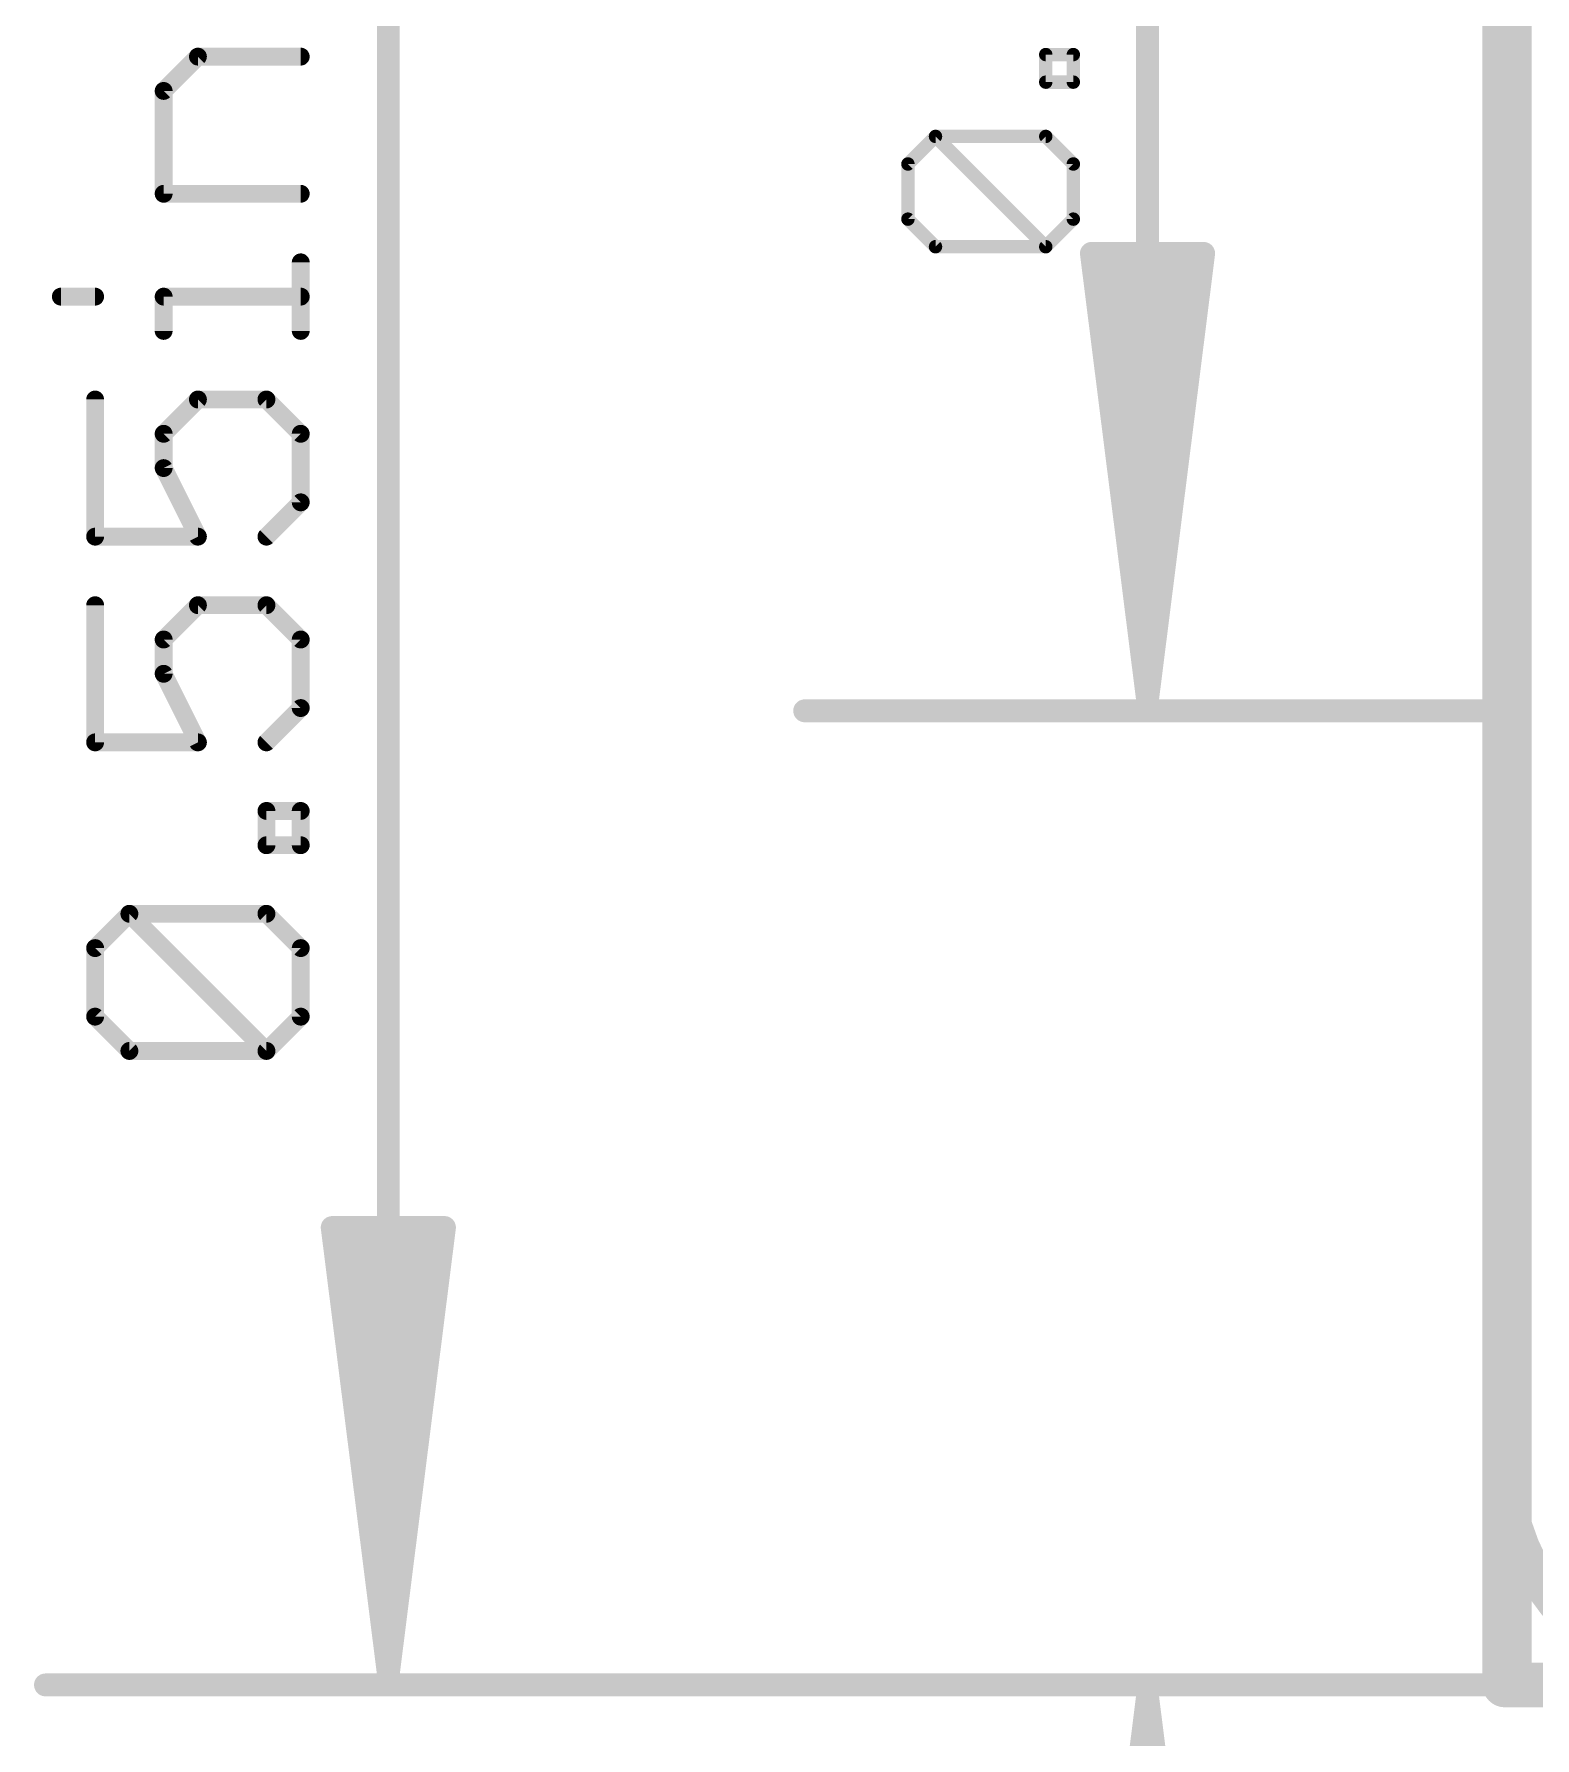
# Model space of a CAD drawing. Extents: x -32 to 75, y -66 to 21.
# Drawn here: x -8.37 to 0.17, y -0.3 to 9.38 of the extents above; entities that cross this region are included whole.
import ezdxf

# ---------------------------------------------------------------- set-up
doc = ezdxf.new("R2010")
doc.units = 0
for name, color, linetype in [('1', 12, 'CONTINUOUS'), ('16', 132, 'CONTINUOUS'), ('20', 31, 'CONTINUOUS'), ('47', 253, 'CONTINUOUS')]:
    doc.layers.add(name, color=color, linetype=linetype)

msp = doc.modelspace()

# ---------------------------------------------------------------- linework, layer by layer
at = {"layer": '1', "const_width": 0.254}
for points in [[(0, 0), (0, 11.4554)], [(10.16, 0), (0, 0)]]:
    msp.add_lwpolyline(points, dxfattribs=at)
at = {"layer": '1', "const_width": 0.127}
for points in [[(0, 0.0635, 1), (0, -0.0635)], [(-0.0635, 0, 1), (0.0635, 0)]]:
    msp.add_lwpolyline(points, format="xyb", dxfattribs=at)
at = {"layer": '16', "const_width": 0.254}
for points in [[(0.0254, 0), (0.0254, 11.3991)], [(10.16, 0), (0.0254, 0)]]:
    msp.add_lwpolyline(points, dxfattribs=at)
at = {"layer": '16', "const_width": 0.127}
for points in [[(0.0254, 0.0635, 1), (0.0254, -0.0635)], [(-0.0381, 0, 1), (0.0889, 0)]]:
    msp.add_lwpolyline(points, format="xyb", dxfattribs=at)
at = {"layer": '20', "const_width": 0.2032}
msp.add_lwpolyline([(0, 1.27), (0, 12.7)], dxfattribs=at)
at = {"layer": '20'}
for points, const_width in [([(0, 1.27, 0.4142), (1.27, 0)], 0.2032), ([(0.0508, 1.27, 1), (-0.0508, 1.27)], 0.1016), ([(-0.0508, 1.27, 1), (0.0508, 1.27)], 0.1016)]:
    msp.add_lwpolyline(points, format="xyb", dxfattribs=dict(at, const_width=const_width))
at = {"layer": '47'}
for points, const_width in [([(0, 0), (0, 21)], 0.13), ([(-6.35, 0.065), (-6.35, 13.905)], 0.13), ([(-2.032, 5.6022), (-2.032, 13.6534)], 0.13), ([(-7.6279, 9.061), (-7.433, 9.2559)], 0.1016), ([(-7.433, 9.2559), (-6.8483, 9.2559)], 0.1016), ([(-2.6109, 9.1108), (-2.6109, 9.2676)], 0.0762), ([(-2.6109, 9.2676), (-2.4541, 9.2676)], 0.0762), ([(-2.4541, 9.2676), (-2.4541, 9.1108)], 0.0762), ([(-7.6279, 8.4763), (-7.6279, 9.061)], 0.1016), ([(-2.4541, 9.1108), (-2.6109, 9.1108)], 0.0762), ([(-3.3947, 8.6456), (-3.2379, 8.8024)], 0.0762), ([(-3.2379, 8.8024), (-2.6109, 8.8024)], 0.0762), ([(-2.6109, 8.1753), (-3.2379, 8.8024)], 0.0762), ([(-2.6109, 8.8024), (-2.4541, 8.6456)], 0.0762), ([(-3.3947, 8.3321), (-3.3947, 8.6456)], 0.0762), ([(-2.4541, 8.6456), (-2.4541, 8.3321)], 0.0762), ([(-6.8483, 8.4763), (-7.6279, 8.4763)], 0.1016), ([(-3.2379, 8.1753), (-3.3947, 8.3321)], 0.0762), ([(-2.4541, 8.3321), (-2.6109, 8.1753)], 0.0762), ([(-6.8483, 7.6967), (-6.8483, 8.0865)], 0.1016), ([(-2.6109, 8.1753), (-3.2379, 8.1753)], 0.0762), ([(-2.032, 5.6022), (-2.3512, 8.1372)], 0.13), ([(-2.3512, 8.1372), (-1.7128, 8.1372)], 0.13), ([(-2.032, 5.6022), (-2.292, 8.1372)], 0.13), ([(-2.032, 5.6022), (-2.162, 8.1372)], 0.13), ([(-1.7128, 8.1372), (-2.032, 5.6022)], 0.13), ([(-1.902, 8.1372), (-2.032, 5.6022)], 0.13), ([(-1.772, 8.1372), (-2.032, 5.6022)], 0.13), ([(-8.2126, 7.8916), (-8.0177, 7.8916)], 0.1016), ([(-7.6279, 7.6967), (-7.6279, 7.8916)], 0.1016), ([(-7.6279, 7.8916), (-6.8483, 7.8916)], 0.1016), ([(-8.0177, 7.3069), (-8.0177, 6.5273)], 0.1016), ([(-7.6279, 7.112), (-7.433, 7.3069)], 0.1016), ([(-7.433, 7.3069), (-7.0432, 7.3069)], 0.1016), ([(-7.0432, 7.3069), (-6.8483, 7.112)], 0.1016), ([(-7.6279, 6.9171), (-7.6279, 7.112)], 0.1016), ([(-6.8483, 7.112), (-6.8483, 6.7222)], 0.1016), ([(-7.433, 6.5273), (-7.6279, 6.9171)], 0.1016), ([(-6.8483, 6.7222), (-7.0432, 6.5273)], 0.1016), ([(-8.0177, 6.5273), (-7.433, 6.5273)], 0.1016), ([(-8.0177, 6.1375), (-8.0177, 5.3579)], 0.1016), ([(-7.6279, 5.9426), (-7.433, 6.1375)], 0.1016), ([(-7.433, 6.1375), (-7.0432, 6.1375)], 0.1016), ([(-7.0432, 6.1375), (-6.8483, 5.9426)], 0.1016), ([(-7.6279, 5.7477), (-7.6279, 5.9426)], 0.1016), ([(-6.8483, 5.9426), (-6.8483, 5.5528)], 0.1016), ([(-7.433, 5.3579), (-7.6279, 5.7477)], 0.1016), ([(-6.8483, 5.5528), (-7.0432, 5.3579)], 0.1016), ([(0, 5.5372), (-3.982, 5.5372)], 0.13), ([(-8.0177, 5.3579), (-7.433, 5.3579)], 0.1016), ([(-7.0432, 4.7732), (-7.0432, 4.9681)], 0.1016), ([(-7.0432, 4.9681), (-6.8483, 4.9681)], 0.1016), ([(-6.8483, 4.9681), (-6.8483, 4.7732)], 0.1016), ([(-6.8483, 4.7732), (-7.0432, 4.7732)], 0.1016), ([(-8.0177, 4.1885), (-7.8228, 4.3834)], 0.1016), ([(-7.8228, 4.3834), (-7.0432, 4.3834)], 0.1016), ([(-7.0432, 3.6038), (-7.8228, 4.3834)], 0.1016), ([(-7.0432, 4.3834), (-6.8483, 4.1885)], 0.1016), ([(-8.0177, 3.7987), (-8.0177, 4.1885)], 0.1016), ([(-6.8483, 4.1885), (-6.8483, 3.7987)], 0.1016), ([(-7.8228, 3.6038), (-8.0177, 3.7987)], 0.1016), ([(-6.8483, 3.7987), (-7.0432, 3.6038)], 0.1016), ([(-7.0432, 3.6038), (-7.8228, 3.6038)], 0.1016), ([(-6.35, 0.065), (-6.6692, 2.6)], 0.13), ([(-6.6692, 2.6), (-6.0308, 2.6)], 0.13), ([(-6.35, 0.065), (-6.61, 2.6)], 0.13), ([(-6.35, 0.065), (-6.48, 2.6)], 0.13), ([(-6.0308, 2.6), (-6.35, 0.065)], 0.13), ([(-6.22, 2.6), (-6.35, 0.065)], 0.13), ([(-6.09, 2.6), (-6.35, 0.065)], 0.13), ([(0, 0), (-8.3, 0)], 0.13), ([(0, 0), (-3.982, 0)], 0.13), ([(-2.032, -0.065), (-2.3512, -2.6)], 0.13), ([(-2.032, -0.065), (-2.292, -2.6)], 0.13), ([(-2.032, -0.065), (-2.162, -2.6)], 0.13), ([(-2.032, -0.065), (-2.032, -5.2)], 0.13), ([(-1.7128, -2.6), (-2.032, -0.065)], 0.13), ([(-1.902, -2.6), (-2.032, -0.065)], 0.13), ([(-1.772, -2.6), (-2.032, -0.065)], 0.13)]:
    msp.add_lwpolyline(points, dxfattribs=dict(at, const_width=const_width))
for points, const_width in [([(-7.433, 9.2813, 1), (-7.433, 9.2305)], 0.0508), ([(-7.415, 9.2379, 1), (-7.451, 9.2738)], 0.0508), ([(-6.8483, 9.2305, 1), (-6.8483, 9.2813)], 0.0508), ([(-2.5918, 9.2676, 1), (-2.6299, 9.2676)], 0.0381), ([(-2.6109, 9.2866, 1), (-2.6109, 9.2485)], 0.0381), ([(-2.435, 9.2676, 1), (-2.4731, 9.2676)], 0.0381), ([(-2.4541, 9.2485, 1), (-2.4541, 9.2866)], 0.0381), ([(-7.6025, 9.061, 1), (-7.6533, 9.061)], 0.0508), ([(-2.6109, 9.1299, 1), (-2.6109, 9.0918)], 0.0381), ([(-2.6299, 9.1108, 1), (-2.5918, 9.1108)], 0.0381), ([(-2.4731, 9.1108, 1), (-2.435, 9.1108)], 0.0381), ([(-2.4541, 9.0918, 1), (-2.4541, 9.1299)], 0.0381), ([(-7.6459, 9.0789, 1), (-7.6099, 9.043)], 0.0508), ([(-3.2379, 8.8214, 1), (-3.2379, 8.7833)], 0.0381), ([(-3.2245, 8.8158, 1), (-3.2514, 8.7889)], 0.0381), ([(-3.2245, 8.7889, 1), (-3.2514, 8.8158)], 0.0381), ([(-2.5974, 8.8158, 1), (-2.6243, 8.7889)], 0.0381), ([(-2.6109, 8.7833, 1), (-2.6109, 8.8214)], 0.0381), ([(-3.3757, 8.6456, 1), (-3.4138, 8.6456)], 0.0381), ([(-3.4082, 8.6591, 1), (-3.3812, 8.6321)], 0.0381), ([(-2.435, 8.6456, 1), (-2.4731, 8.6456)], 0.0381), ([(-2.4676, 8.6321, 1), (-2.4406, 8.6591)], 0.0381), ([(-7.6279, 8.5017, 1), (-7.6279, 8.4509)], 0.0508), ([(-6.8483, 8.4509, 1), (-6.8483, 8.5017)], 0.0508), ([(-7.6533, 8.4763, 1), (-7.6025, 8.4763)], 0.0508), ([(-3.4138, 8.3321, 1), (-3.3757, 8.3321)], 0.0381), ([(-3.3812, 8.3455, 1), (-3.4082, 8.3186)], 0.0381), ([(-2.4731, 8.3321, 1), (-2.435, 8.3321)], 0.0381), ([(-2.4406, 8.3186, 1), (-2.4676, 8.3455)], 0.0381), ([(-6.8229, 8.0865, 1), (-6.8737, 8.0865)], 0.0508), ([(-3.2379, 8.1944, 1), (-3.2379, 8.1563)], 0.0381), ([(-3.2514, 8.1618, 1), (-3.2245, 8.1888)], 0.0381), ([(-2.6243, 8.1888, 1), (-2.5974, 8.1618)], 0.0381), ([(-2.6243, 8.1618, 1), (-2.5974, 8.1888)], 0.0381), ([(-2.6109, 8.1563, 1), (-2.6109, 8.1944)], 0.0381), ([(-2.319, 8.1413, 1), (-2.3835, 8.1331)], 0.065), ([(-2.3512, 8.1697, 1), (-2.3512, 8.1047)], 0.065), ([(-2.2597, 8.1405, 1), (-2.3243, 8.1339)], 0.065), ([(-2.1295, 8.1389, 1), (-2.1945, 8.1355)], 0.065), ([(-1.8695, 8.1355, 1), (-1.9345, 8.1389)], 0.065), ([(-1.7397, 8.1339, 1), (-1.8043, 8.1405)], 0.065), ([(-1.6805, 8.1331, 1), (-1.745, 8.1413)], 0.065), ([(-1.7128, 8.1047, 1), (-1.7128, 8.1697)], 0.065), ([(-8.2126, 7.917, 1), (-8.2126, 7.8662)], 0.0508), ([(-8.0177, 7.8662, 1), (-8.0177, 7.917)], 0.0508), ([(-7.6025, 7.8916, 1), (-7.6533, 7.8916)], 0.0508), ([(-7.6279, 7.917, 1), (-7.6279, 7.8662)], 0.0508), ([(-6.8483, 7.8662, 1), (-6.8483, 7.917)], 0.0508), ([(-7.6533, 7.6967, 1), (-7.6025, 7.6967)], 0.0508), ([(-6.8737, 7.6967, 1), (-6.8229, 7.6967)], 0.0508), ([(-7.9923, 7.3069, 1), (-8.0431, 7.3069)], 0.0508), ([(-7.433, 7.3323, 1), (-7.433, 7.2815)], 0.0508), ([(-7.415, 7.2889, 1), (-7.451, 7.3249)], 0.0508), ([(-7.0252, 7.3249, 1), (-7.0612, 7.2889)], 0.0508), ([(-7.0432, 7.2815, 1), (-7.0432, 7.3323)], 0.0508), ([(-7.6459, 7.13, 1), (-7.6099, 7.094)], 0.0508), ([(-7.6025, 7.112, 1), (-7.6533, 7.112)], 0.0508), ([(-6.8229, 7.112, 1), (-6.8737, 7.112)], 0.0508), ([(-6.8663, 7.094, 1), (-6.8303, 7.13)], 0.0508), ([(-7.6052, 6.9284, 1), (-7.6506, 6.9057)], 0.0508), ([(-7.6533, 6.9171, 1), (-7.6025, 6.9171)], 0.0508), ([(-6.8737, 6.7222, 1), (-6.8229, 6.7222)], 0.0508), ([(-6.8303, 6.7042, 1), (-6.8663, 6.7402)], 0.0508), ([(-8.0177, 6.5527, 1), (-8.0177, 6.5019)], 0.0508), ([(-8.0431, 6.5273, 1), (-7.9923, 6.5273)], 0.0508), ([(-7.4557, 6.5159, 1), (-7.4103, 6.5387)], 0.0508), ([(-7.433, 6.5019, 1), (-7.433, 6.5527)], 0.0508), ([(-7.0612, 6.5453, 1), (-7.0252, 6.5093)], 0.0508), ([(-7.9923, 6.1375, 1), (-8.0431, 6.1375)], 0.0508), ([(-7.433, 6.1629, 1), (-7.433, 6.1121)], 0.0508), ([(-7.415, 6.1195, 1), (-7.451, 6.1555)], 0.0508), ([(-7.0252, 6.1555, 1), (-7.0612, 6.1195)], 0.0508), ([(-7.0432, 6.1121, 1), (-7.0432, 6.1629)], 0.0508), ([(-7.6459, 5.9606, 1), (-7.6099, 5.9246)], 0.0508), ([(-7.6025, 5.9426, 1), (-7.6533, 5.9426)], 0.0508), ([(-6.8229, 5.9426, 1), (-6.8737, 5.9426)], 0.0508), ([(-6.8663, 5.9246, 1), (-6.8303, 5.9606)], 0.0508), ([(-7.6052, 5.7591, 1), (-7.6506, 5.7363)], 0.0508), ([(-7.6533, 5.7477, 1), (-7.6025, 5.7477)], 0.0508), ([(-2.0642, 5.6063, 1), (-1.9998, 5.5981)], 0.065), ([(-2.0643, 5.6055, 1), (-1.9997, 5.5989)], 0.065), ([(-2.0645, 5.6005, 1), (-1.9995, 5.6039)], 0.065), ([(-2.0645, 5.6039, 1), (-1.9995, 5.6005)], 0.065), ([(-2.0645, 5.6022, 1), (-1.9995, 5.6022)], 0.065), ([(-2.0643, 5.5989, 1), (-1.9997, 5.6055)], 0.065), ([(-2.0642, 5.5981, 1), (-1.9998, 5.6063)], 0.065), ([(-6.8737, 5.5528, 1), (-6.8229, 5.5528)], 0.0508), ([(-6.8303, 5.5348, 1), (-6.8663, 5.5708)], 0.0508), ([(-3.982, 5.5697, 1), (-3.982, 5.5047)], 0.065), ([(0, 5.5047, 1), (0, 5.5697)], 0.065), ([(-8.0177, 5.3833, 1), (-8.0177, 5.3325)], 0.0508), ([(-8.0431, 5.3579, 1), (-7.9923, 5.3579)], 0.0508), ([(-7.4557, 5.3465, 1), (-7.4103, 5.3693)], 0.0508), ([(-7.433, 5.3325, 1), (-7.433, 5.3833)], 0.0508), ([(-7.0612, 5.3759, 1), (-7.0252, 5.3399)], 0.0508), ([(-7.0178, 4.9681, 1), (-7.0686, 4.9681)], 0.0508), ([(-7.0432, 4.9935, 1), (-7.0432, 4.9427)], 0.0508), ([(-6.8229, 4.9681, 1), (-6.8737, 4.9681)], 0.0508), ([(-6.8483, 4.9427, 1), (-6.8483, 4.9935)], 0.0508), ([(-7.0432, 4.7986, 1), (-7.0432, 4.7478)], 0.0508), ([(-7.0686, 4.7732, 1), (-7.0178, 4.7732)], 0.0508), ([(-6.8737, 4.7732, 1), (-6.8229, 4.7732)], 0.0508), ([(-6.8483, 4.7478, 1), (-6.8483, 4.7986)], 0.0508), ([(-7.8048, 4.4014, 1), (-7.8408, 4.3654)], 0.0508), ([(-7.8228, 4.4088, 1), (-7.8228, 4.358)], 0.0508), ([(-7.8048, 4.3654, 1), (-7.8408, 4.4014)], 0.0508), ([(-7.0252, 4.4014, 1), (-7.0612, 4.3654)], 0.0508), ([(-7.0432, 4.358, 1), (-7.0432, 4.4088)], 0.0508), ([(-8.0357, 4.2065, 1), (-7.9997, 4.1705)], 0.0508), ([(-7.9923, 4.1885, 1), (-8.0431, 4.1885)], 0.0508), ([(-6.8229, 4.1885, 1), (-6.8737, 4.1885)], 0.0508), ([(-6.8663, 4.1705, 1), (-6.8303, 4.2065)], 0.0508), ([(-7.9997, 3.8167, 1), (-8.0357, 3.7807)], 0.0508), ([(-8.0431, 3.7987, 1), (-7.9923, 3.7987)], 0.0508), ([(-6.8737, 3.7987, 1), (-6.8229, 3.7987)], 0.0508), ([(-6.8303, 3.7807, 1), (-6.8663, 3.8167)], 0.0508), ([(-7.8228, 3.6292, 1), (-7.8228, 3.5784)], 0.0508), ([(-7.8408, 3.5858, 1), (-7.8048, 3.6218)], 0.0508), ([(-7.0612, 3.6218, 1), (-7.0252, 3.5858)], 0.0508), ([(-7.0612, 3.5858, 1), (-7.0252, 3.6218)], 0.0508), ([(-7.0432, 3.5784, 1), (-7.0432, 3.6292)], 0.0508), ([(-6.637, 2.6041, 1), (-6.7015, 2.5959)], 0.065), ([(-6.6692, 2.6325, 1), (-6.6692, 2.5675)], 0.065), ([(-6.5777, 2.6033, 1), (-6.6423, 2.5967)], 0.065), ([(-6.4475, 2.6017, 1), (-6.5125, 2.5983)], 0.065), ([(-6.1875, 2.5983, 1), (-6.2525, 2.6017)], 0.065), ([(-6.0577, 2.5967, 1), (-6.1223, 2.6033)], 0.065), ([(-5.9985, 2.5959, 1), (-6.063, 2.6041)], 0.065), ([(-6.0308, 2.5675, 1), (-6.0308, 2.6325)], 0.065), ([(-6.3822, 0.0691, 1), (-6.3178, 0.0609)], 0.065), ([(-6.3823, 0.0683, 1), (-6.3177, 0.0617)], 0.065), ([(-6.3825, 0.0633, 1), (-6.3175, 0.0667)], 0.065), ([(-6.3825, 0.0667, 1), (-6.3175, 0.0633)], 0.065), ([(-6.3825, 0.065, 1), (-6.3175, 0.065)], 0.065), ([(-6.3823, 0.0617, 1), (-6.3177, 0.0683)], 0.065), ([(-6.3822, 0.0609, 1), (-6.3178, 0.0691)], 0.065), ([(-8.3, 0.0325, 1), (-8.3, -0.0325)], 0.065), ([(-3.982, 0.0325, 1), (-3.982, -0.0325)], 0.065), ([(-1.9995, -0.0667, 1), (-2.0645, -0.0633)], 0.065), ([(-1.9995, -0.0633, 1), (-2.0645, -0.0667)], 0.065), ([(-0.0325, 0, 1), (0.0325, 0)], 0.065), ([(0, -0.0325, 1), (0, 0.0325)], 0.065), ([(0, -0.0325, 1), (0, 0.0325)], 0.065), ([(-1.9995, -0.065, 1), (-2.0645, -0.065)], 0.065), ([(-1.9998, -0.0609, 1), (-2.0642, -0.0691)], 0.065), ([(-1.9997, -0.0617, 1), (-2.0643, -0.0683)], 0.065), ([(-1.9997, -0.0683, 1), (-2.0643, -0.0617)], 0.065), ([(-1.9998, -0.0691, 1), (-2.0642, -0.0609)], 0.065)]:
    msp.add_lwpolyline(points, format="xyb", dxfattribs=dict(at, const_width=const_width))

doc.saveas('drawing.dxf')
